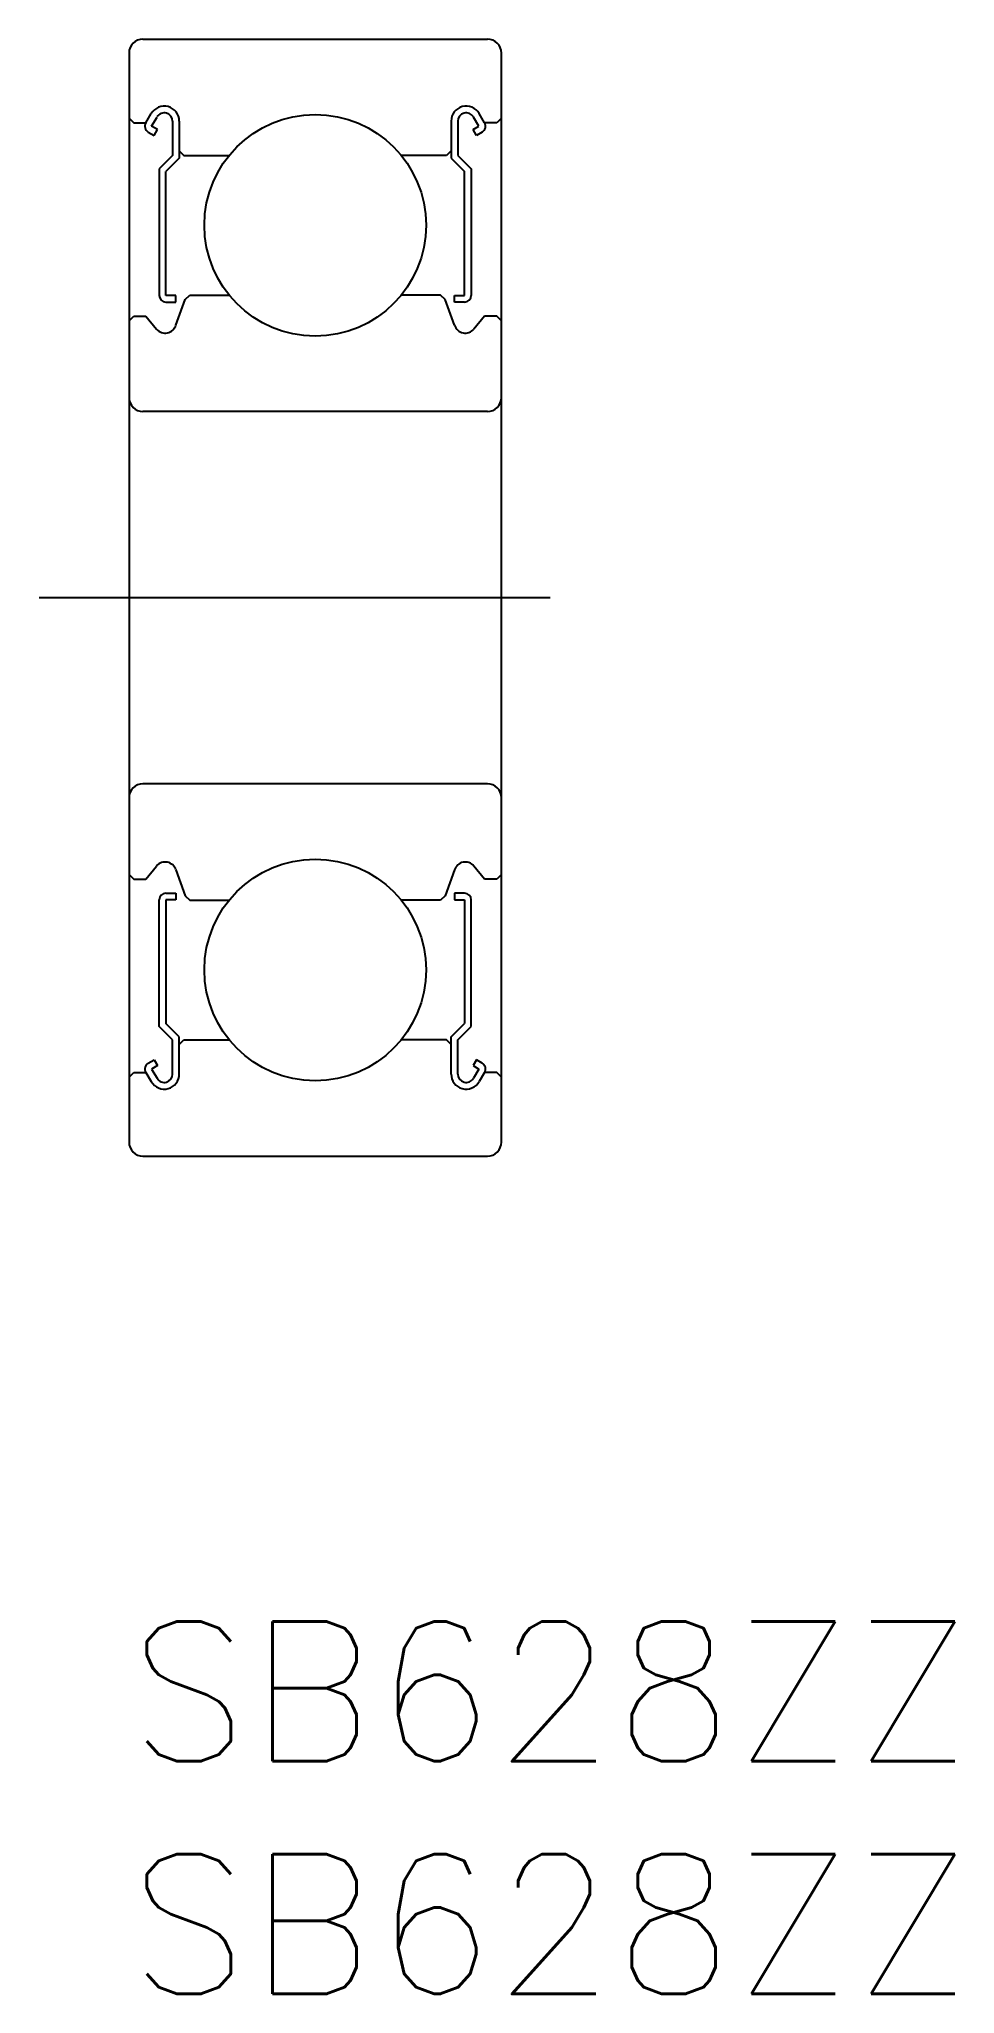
# Model space of a CAD drawing. Extents: x -1.9 to 17.7, y -8 to 34.
import ezdxf

# ---------------------------------------------------------------- set-up
doc = ezdxf.new("R2010")
doc.units = 0
doc.header["$LTSCALE"] = 0.5
doc.linetypes.add('CENTER', pattern=[50.8, 31.75, -6.35, 6.35, -6.35])
for name, color, linetype in [('MSM_CENTER', 1, 'CENTER'), ('MSM_CONTINUOUS', 7, 'CONTINUOUS'), ('MSM_PART_NUMBER', 7, 'CONTINUOUS')]:
    doc.layers.add(name, color=color, linetype=linetype)
doc.styles.get("Standard").update_dxf_attribs({"font": 'txt.shx', "height": 1, "bigfont": 'bigfont.shx'})

# ---------------------------------------------------------------- blocks, each defined once
blk = doc.blocks.new('*U6')
at = {"layer": 'MSM_PART_NUMBER'}
blk.add_text('SB628ZZ', height=3, dxfattribs=at).set_placement((0, -3))
blk = doc.blocks.new('*U7')
at = {"layer": 'MSM_PART_NUMBER'}
blk.add_text('SB628ZZ', height=3, dxfattribs=at).set_placement((0, -8))

msp = doc.modelspace()

# ---------------------------------------------------------------- linework, layer by layer
at = {"layer": 'MSM_CENTER'}
msp.add_line((-1.932, 22), (9.048, 22), dxfattribs=at)
at = {"layer": 'MSM_CONTINUOUS'}
for p, q in [((0, 33.7), (0, 10.3)), ((0.3, 34), (7.7, 34)), ((8, 10.3), (8, 33.7)), ((0.36, 32.2), (0.477, 32.398)), ((7.64, 32.2), (7.523, 32.398)), ((0, 32.3), (0.1, 32.2)), ((0.1, 32.2), (0.36, 32.2)), ((0.412, 32.003), (0.537, 31.931)), ((0.484, 32.128), (0.602, 32.326)), ((0.609, 32.056), (0.484, 32.128)), ((0.537, 31.931), (0.609, 32.056)), ((0.935, 32.237), (0.935, 31.5)), ((1.079, 32.237), (1.079, 31.44)), ((6.921, 32.237), (6.921, 31.44)), ((7.065, 32.237), (7.065, 31.5)), ((7.391, 32.056), (7.516, 32.128)), ((7.463, 31.931), (7.391, 32.056)), ((7.516, 32.128), (7.398, 32.326)), ((7.588, 32.003), (7.463, 31.931)), ((7.9, 32.2), (7.64, 32.2)), ((8, 32.3), (7.9, 32.2)), ((1.079, 31.6), (1.179, 31.5)), ((6.921, 31.6), (6.821, 31.5)), ((0.935, 31.5), (0.648, 31.212)), ((0.648, 31.212), (0.648, 28.494)), ((1.079, 31.44), (0.791, 31.153)), ((0.791, 28.494), (0.791, 31.153)), ((1.179, 31.5), (2.151, 31.5)), ((6.821, 31.5), (5.849, 31.5)), ((6.921, 31.44), (7.209, 31.153)), ((7.065, 31.5), (7.353, 31.212)), ((7.209, 28.494), (7.209, 31.153)), ((7.353, 31.212), (7.353, 28.494)), ((1.007, 28.494), (0.791, 28.494)), ((0.791, 28.35), (1.007, 28.35)), ((1.007, 28.35), (1.007, 28.494)), ((1.007, 27.852), (1.209, 28.406)), ((1.209, 28.406), (1.309, 28.5)), ((1.309, 28.5), (2.151, 28.5)), ((6.691, 28.5), (5.849, 28.5)), ((6.791, 28.406), (6.691, 28.5)), ((6.993, 27.852), (6.791, 28.406)), ((6.993, 28.35), (6.993, 28.494)), ((6.993, 28.494), (7.209, 28.494)), ((7.209, 28.35), (6.993, 28.35)), ((0, 27.95), (0.1, 28.05)), ((0.1, 28.05), (0.36, 28.05)), ((0.36, 28.05), (0.591, 27.767)), ((7.64, 28.05), (7.409, 27.767)), ((7.9, 28.05), (7.64, 28.05)), ((8, 27.95), (7.9, 28.05)), ((7.7, 26), (0.3, 26)), ((7.7, 18), (0.3, 18)), ((0, 16.05), (0.1, 15.95)), ((0.36, 15.95), (0.591, 16.233)), ((1.007, 16.148), (1.209, 15.594)), ((6.993, 16.148), (6.791, 15.594)), ((7.64, 15.95), (7.409, 16.233)), ((8, 16.05), (7.9, 15.95)), ((8, 16.15), (8, 16.15)), ((0.1, 15.95), (0.36, 15.95)), ((0.791, 15.65), (1.007, 15.65)), ((1.007, 15.65), (1.007, 15.506)), ((1.209, 15.594), (1.309, 15.5)), ((6.791, 15.594), (6.691, 15.5)), ((6.993, 15.65), (6.993, 15.506)), ((7.209, 15.65), (6.993, 15.65)), ((7.9, 15.95), (7.64, 15.95)), ((0.648, 12.788), (0.648, 15.506)), ((0.791, 15.506), (0.791, 12.847)), ((1.007, 15.506), (0.791, 15.506)), ((1.309, 15.5), (2.151, 15.5)), ((6.691, 15.5), (5.849, 15.5)), ((6.993, 15.506), (7.209, 15.506)), ((7.209, 15.506), (7.209, 12.847)), ((7.353, 12.788), (7.353, 15.506)), ((8, 13.225), (8, 13.225)), ((0.935, 12.5), (0.648, 12.788)), ((1.079, 12.56), (0.791, 12.847)), ((6.921, 12.56), (7.209, 12.847)), ((7.065, 12.5), (7.353, 12.788)), ((0.935, 11.763), (0.935, 12.5)), ((1.079, 11.763), (1.079, 12.56)), ((1.079, 12.4), (1.179, 12.5)), ((1.179, 12.5), (2.151, 12.5)), ((6.821, 12.5), (5.849, 12.5)), ((6.921, 12.4), (6.821, 12.5)), ((6.921, 11.763), (6.921, 12.56)), ((7.065, 11.763), (7.065, 12.5)), ((0, 11.7), (0.1, 11.8)), ((0.1, 11.8), (0.36, 11.8)), ((0.36, 11.8), (0.477, 11.602)), ((0.412, 11.997), (0.537, 12.069)), ((0.609, 11.944), (0.484, 11.872)), ((0.484, 11.872), (0.602, 11.674)), ((0.537, 12.069), (0.609, 11.944)), ((7.463, 12.069), (7.391, 11.944)), ((7.391, 11.944), (7.516, 11.872)), ((7.516, 11.872), (7.398, 11.674)), ((7.588, 11.997), (7.463, 12.069)), ((7.64, 11.8), (7.523, 11.602)), ((7.9, 11.8), (7.64, 11.8)), ((8, 11.7), (7.9, 11.8)), ((0.3, 10), (7.7, 10))]:
    msp.add_line(p, q, dxfattribs=at)
for centre in [(4, 30), (4, 14)]:
    msp.add_circle(centre, 2.381, dxfattribs=at)
for centre, radius, start, end in [((0.3, 33.7), 0.3, 90, 180), ((7.7, 33.7), 0.3, 0, 90), ((0.757, 32.237), 0.323, 0, 150.0014), ((0.757, 32.237), 0.179, 0, 150.0026), ((7.243, 32.237), 0.323, 29.9986, 180), ((7.243, 32.237), 0.179, 29.9974, 180), ((0.484, 32.128), 0.144, 149.9888, 240.0043), ((7.516, 32.128), 0.144, 299.9957, 30.0112), ((0.791, 28.494), 0.144, 180, 270), ((7.209, 28.494), 0.144, 270, 360), ((0.776, 27.922), 0.241, 220.0019, 343.1525), ((7.224, 27.922), 0.241, 196.8475, 319.9981), ((0.3, 26.3), 0.3, 180, 270), ((7.7, 26.3), 0.3, 270, 0), ((0.3, 17.7), 0.3, 90, 180), ((7.7, 17.7), 0.3, 0, 90), ((0.776, 16.078), 0.241, 16.8475, 139.9981), ((7.224, 16.078), 0.241, 40.0019, 163.1525), ((0.791, 15.506), 0.144, 90, 180), ((7.209, 15.506), 0.144, 0, 90), ((0.484, 11.872), 0.144, 119.9957, 210.0112), ((0.757, 11.763), 0.323, 209.9986, 0), ((0.757, 11.763), 0.179, 209.9974, 0), ((7.243, 11.763), 0.323, 180, 330.0014), ((7.243, 11.763), 0.179, 180, 330.0026), ((7.516, 11.872), 0.144, 329.9888, 60.0043), ((0.3, 10.3), 0.3, 180, 270), ((7.7, 10.3), 0.3, 270, 0)]:
    msp.add_arc(centre, radius, start, end, dxfattribs=at)

# ---------------------------------------------------------------- block references
for name in ['*U6', '*U7']:
    msp.add_blockref(name, (0, 0), dxfattribs=at)

doc.saveas('drawing.dxf')
